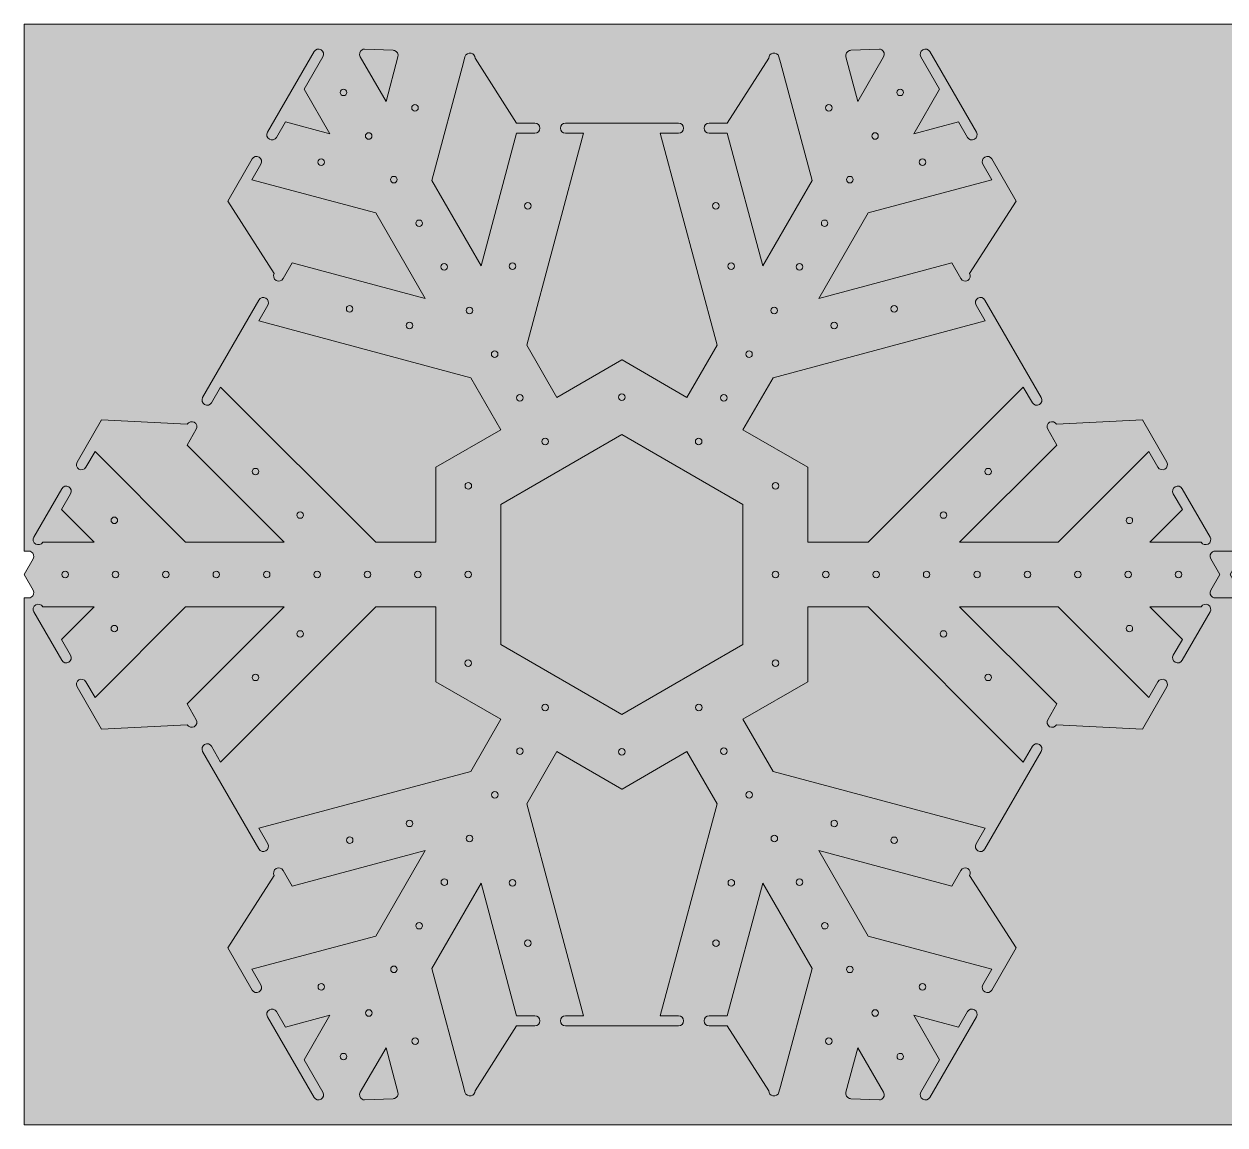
# Model space of a CAD drawing. Header units: inches. Extents: x 4.8 to 19.2, y -15.3 to -8.7.
# Drawn here: x 4.78 to 12, y -15.3 to -8.69 of the extents above; entities that cross this region are included whole.
import ezdxf

# ---------------------------------------------------------------- set-up
doc = ezdxf.new("R2010")
doc.units = ezdxf.units.IN
doc.header["$MEASUREMENT"] = 0
doc.layers.add('Layer 1', color=7, linetype='Continuous', lineweight=0)

# ---------------------------------------------------------------- blocks, each defined once
blk = doc.blocks.new('Block_0')
at = {"layer": 'Layer 1', "transparency": 33554687}
h = blk.add_hatch(color=250, dxfattribs=at)
h.dxf.hatch_style = 2
edge = h.paths.add_edge_path()
edge.add_spline(control_points=[(15.6223, -8.688), (15.6223, -8.688), (19.2146, -8.688), (19.2146, -8.688), (19.2146, -8.688), (19.2146, -11.8553), (19.2146, -11.8553), (19.2146, -11.8553), (19.1845, -11.8553), (19.1845, -11.8553), (19.18, -11.8556), (19.1754, -11.8569), (19.1712, -11.8594), (19.1565, -11.8679), (19.1514, -11.8867), (19.1599, -11.9014), (19.1599, -11.9014), (19.2148, -11.996), (19.2148, -11.996), (19.2148, -11.996), (19.1599, -12.0906), (19.1599, -12.0906), (19.1514, -12.1054), (19.1565, -12.1242), (19.1712, -12.1327), (19.1754, -12.1351), (19.18, -12.1365), (19.1845, -12.1368), (19.1845, -12.1368), (19.2146, -12.1368), (19.2146, -12.1368), (19.2146, -12.1368), (19.2146, -15.3041), (19.2146, -15.3041), (19.2146, -15.3041), (15.6217, -15.3041), (15.6217, -15.3041), (15.6217, -15.3041), (8.3743, -15.3041), (8.3743, -15.3041), (8.3743, -15.3041), (4.7815, -15.3041), (4.7815, -15.3041), (4.7815, -15.3041), (4.7815, -12.1368), (4.7815, -12.1368), (4.7815, -12.1368), (4.8115, -12.1368), (4.8115, -12.1368), (4.816, -12.1365), (4.8206, -12.1351), (4.8248, -12.1327), (4.8395, -12.1242), (4.8446, -12.1054), (4.8361, -12.0906), (4.8361, -12.0906), (4.7813, -11.996), (4.7813, -11.996), (4.7813, -11.996), (4.8361, -11.9014), (4.8361, -11.9014), (4.8446, -11.8867), (4.8395, -11.8679), (4.8248, -11.8594), (4.8206, -11.8569), (4.816, -11.8556), (4.8115, -11.8553), (4.8115, -11.8553), (4.7815, -11.8553), (4.7815, -11.8553), (4.7815, -11.8553), (4.7815, -8.688), (4.7815, -8.688), (4.7815, -8.688), (8.3737, -8.688), (8.3737, -8.688), (8.3737, -8.688), (15.6223, -8.688), (15.6223, -8.688)], knot_values=[0, 0, 0, 0, 1, 1, 1, 2, 2, 2, 3, 3, 3, 4, 4, 4, 5, 5, 5, 6, 6, 6, 7, 7, 7, 8, 8, 8, 9, 9, 9, 10, 10, 10, 11, 11, 11, 12, 12, 12, 13, 13, 13, 14, 14, 14, 15, 15, 15, 16, 16, 16, 17, 17, 17, 18, 18, 18, 19, 19, 19, 20, 20, 20, 21, 21, 21, 22, 22, 22, 23, 23, 23, 24, 24, 24, 25, 25, 25, 26, 26, 26, 26], degree=3, periodic=0)
at = {"layer": 'Layer 1'}
blk.add_lwpolyline([(9.1017, -12.4163), (8.3737, -12.8366), (7.6458, -12.4163), (7.6458, -11.5757), (8.3737, -11.1554), (9.1017, -11.5757)], close=True, dxfattribs=at)
for points, knots in [([(15.6223, -8.688), (15.6223, -8.688), (19.2146, -8.688), (19.2146, -8.688), (19.2146, -8.688), (19.2146, -11.8553), (19.2146, -11.8553), (19.2146, -11.8553), (19.1845, -11.8553), (19.1845, -11.8553), (19.18, -11.8556), (19.1754, -11.8569), (19.1712, -11.8594), (19.1565, -11.8679), (19.1514, -11.8867), (19.1599, -11.9014), (19.1599, -11.9014), (19.2148, -11.996), (19.2148, -11.996), (19.2148, -11.996), (19.1599, -12.0906), (19.1599, -12.0906), (19.1514, -12.1054), (19.1565, -12.1242), (19.1712, -12.1327), (19.1754, -12.1351), (19.18, -12.1365), (19.1845, -12.1368), (19.1845, -12.1368), (19.2146, -12.1368), (19.2146, -12.1368), (19.2146, -12.1368), (19.2146, -15.3041), (19.2146, -15.3041), (19.2146, -15.3041), (15.6217, -15.3041), (15.6217, -15.3041), (15.6217, -15.3041), (8.3743, -15.3041), (8.3743, -15.3041), (8.3743, -15.3041), (4.7815, -15.3041), (4.7815, -15.3041), (4.7815, -15.3041), (4.7815, -12.1368), (4.7815, -12.1368), (4.7815, -12.1368), (4.8115, -12.1368), (4.8115, -12.1368), (4.816, -12.1365), (4.8206, -12.1351), (4.8248, -12.1327), (4.8395, -12.1242), (4.8446, -12.1054), (4.8361, -12.0906), (4.8361, -12.0906), (4.7813, -11.996), (4.7813, -11.996), (4.7813, -11.996), (4.8361, -11.9014), (4.8361, -11.9014), (4.8446, -11.8867), (4.8395, -11.8679), (4.8248, -11.8594), (4.8206, -11.8569), (4.816, -11.8556), (4.8115, -11.8553), (4.8115, -11.8553), (4.7815, -11.8553), (4.7815, -11.8553), (4.7815, -11.8553), (4.7815, -8.688), (4.7815, -8.688), (4.7815, -8.688), (8.3737, -8.688), (8.3737, -8.688), (8.3737, -8.688), (15.6223, -8.688), (15.6223, -8.688)], [0, 0, 0, 0, 1, 1, 1, 2, 2, 2, 3, 3, 3, 4, 4, 4, 5, 5, 5, 6, 6, 6, 7, 7, 7, 8, 8, 8, 9, 9, 9, 10, 10, 10, 11, 11, 11, 12, 12, 12, 13, 13, 13, 14, 14, 14, 15, 15, 15, 16, 16, 16, 17, 17, 17, 18, 18, 18, 19, 19, 19, 20, 20, 20, 21, 21, 21, 22, 22, 22, 23, 23, 23, 24, 24, 24, 25, 25, 25, 26, 26, 26, 26]), ([(6.5242, -8.854), (6.5327, -8.8393), (6.5515, -8.8343), (6.5663, -8.8428), (6.581, -8.8513), (6.586, -8.8701), (6.5775, -8.8848), (6.5775, -8.8848), (6.5775, -8.8848), (6.5775, -8.8848), (6.5775, -8.8848), (6.4652, -9.0793), (6.4652, -9.0793), (6.4652, -9.0793), (6.6198, -9.347), (6.6198, -9.347), (6.6198, -9.347), (6.3521, -9.2753), (6.3521, -9.2753), (6.3521, -9.2753), (6.2976, -9.3696), (6.2976, -9.3696), (6.2891, -9.3843), (6.2703, -9.3894), (6.2555, -9.3809), (6.2408, -9.3724), (6.2358, -9.3536), (6.2443, -9.3388), (6.2443, -9.3388), (6.5242, -8.854), (6.5242, -8.854)], [0, 0, 0, 0, 1, 1, 1, 2, 2, 2, 3, 3, 3, 4, 4, 4, 5, 5, 5, 6, 6, 6, 7, 7, 7, 8, 8, 8, 9, 9, 9, 10, 10, 10, 10]), ([(6.802, -8.8849), (6.802, -8.8849), (6.9566, -9.1526), (6.9566, -9.1526), (6.9566, -9.1526), (7.0283, -8.8849), (7.0283, -8.8849), (7.0283, -8.8849), (7.0283, -8.8848), (7.0283, -8.8848), (7.0327, -8.8684), (7.023, -8.8515), (7.0066, -8.8471), (7.0041, -8.8465), (7.0016, -8.8461), (6.9991, -8.8461), (6.9991, -8.8461), (6.8266, -8.8387), (6.8266, -8.8387), (6.822, -8.839), (6.8175, -8.8403), (6.8133, -8.8428), (6.7985, -8.8513), (6.7935, -8.8701), (6.802, -8.8848), (6.802, -8.8848), (6.802, -8.8849), (6.802, -8.8849)], [0, 0, 0, 0, 1, 1, 1, 2, 2, 2, 3, 3, 3, 4, 4, 4, 5, 5, 5, 6, 6, 6, 7, 7, 7, 8, 8, 8, 9, 9, 9, 9]), ([(7.422, -8.9183), (7.422, -8.9183), (7.2316, -9.6288), (7.2316, -9.6288), (7.2316, -9.6288), (7.5277, -10.1418), (7.5277, -10.1418), (7.5277, -10.1418), (7.7413, -9.3445), (7.7413, -9.3445), (7.7413, -9.3445), (7.8503, -9.3445), (7.8503, -9.3445), (7.8673, -9.3445), (7.8811, -9.3307), (7.8811, -9.3137), (7.8811, -9.2967), (7.8673, -9.2829), (7.8503, -9.2829), (7.8503, -9.2829), (7.7413, -9.2829), (7.7413, -9.2829), (7.7413, -9.2829), (7.4914, -8.8924), (7.4914, -8.8924), (7.4912, -8.879), (7.4822, -8.8667), (7.4686, -8.8631), (7.4522, -8.8587), (7.4353, -8.8684), (7.4309, -8.8849), (7.4309, -8.8849), (7.422, -8.9183), (7.422, -8.9183)], [0, 0, 0, 0, 1, 1, 1, 2, 2, 2, 3, 3, 3, 4, 4, 4, 5, 5, 5, 6, 6, 6, 7, 7, 7, 8, 8, 8, 9, 9, 9, 10, 10, 10, 11, 11, 11, 11]), ([(9.3267, -8.9183), (9.3267, -8.9183), (9.5171, -9.6288), (9.5171, -9.6288), (9.5171, -9.6288), (9.2209, -10.1418), (9.2209, -10.1418), (9.2209, -10.1418), (9.0073, -9.3445), (9.0073, -9.3445), (9.0073, -9.3445), (8.8983, -9.3445), (8.8983, -9.3445), (8.8813, -9.3445), (8.8676, -9.3307), (8.8676, -9.3137), (8.8676, -9.2967), (8.8813, -9.2829), (8.8983, -9.2829), (8.8983, -9.2829), (9.0073, -9.2829), (9.0073, -9.2829), (9.0073, -9.2829), (9.2572, -8.8924), (9.2572, -8.8924), (9.2574, -8.879), (9.2664, -8.8667), (9.28, -8.8631), (9.2965, -8.8587), (9.3133, -8.8684), (9.3177, -8.8849), (9.3177, -8.8849), (9.3267, -8.9183), (9.3267, -8.9183)], [0, 0, 0, 0, 1, 1, 1, 2, 2, 2, 3, 3, 3, 4, 4, 4, 5, 5, 5, 6, 6, 6, 7, 7, 7, 8, 8, 8, 9, 9, 9, 10, 10, 10, 11, 11, 11, 11]), ([(9.9466, -8.8849), (9.9466, -8.8849), (9.7921, -9.1526), (9.7921, -9.1526), (9.7921, -9.1526), (9.7203, -8.8849), (9.7203, -8.8849), (9.7203, -8.8849), (9.7203, -8.8848), (9.7203, -8.8848), (9.7159, -8.8684), (9.7257, -8.8515), (9.7421, -8.8471), (9.7446, -8.8465), (9.7471, -8.8461), (9.7495, -8.8461), (9.7495, -8.8461), (9.9221, -8.8387), (9.9221, -8.8387), (9.9266, -8.839), (9.9312, -8.8403), (9.9354, -8.8428), (9.9501, -8.8513), (9.9552, -8.8701), (9.9467, -8.8848), (9.9467, -8.8848), (9.9466, -8.8849), (9.9466, -8.8849)], [0, 0, 0, 0, 1, 1, 1, 2, 2, 2, 3, 3, 3, 4, 4, 4, 5, 5, 5, 6, 6, 6, 7, 7, 7, 8, 8, 8, 9, 9, 9, 9]), ([(10.2245, -8.854), (10.2159, -8.8393), (10.1971, -8.8343), (10.1824, -8.8428), (10.1677, -8.8513), (10.1626, -8.8701), (10.1711, -8.8848), (10.1711, -8.8848), (10.1711, -8.8848), (10.1711, -8.8848), (10.1711, -8.8848), (10.2834, -9.0793), (10.2834, -9.0793), (10.2834, -9.0793), (10.1288, -9.347), (10.1288, -9.347), (10.1288, -9.347), (10.3966, -9.2753), (10.3966, -9.2753), (10.3966, -9.2753), (10.4511, -9.3696), (10.4511, -9.3696), (10.4596, -9.3843), (10.4784, -9.3894), (10.4931, -9.3809), (10.5078, -9.3724), (10.5129, -9.3536), (10.5044, -9.3388), (10.5044, -9.3388), (10.2245, -8.854), (10.2245, -8.854)], [0, 0, 0, 0, 1, 1, 1, 2, 2, 2, 3, 3, 3, 4, 4, 4, 5, 5, 5, 6, 6, 6, 7, 7, 7, 8, 8, 8, 9, 9, 9, 10, 10, 10, 10]), ([(8.7136, -9.2829), (8.7306, -9.2829), (8.7444, -9.2967), (8.7444, -9.3137), (8.7444, -9.3307), (8.7306, -9.3445), (8.7136, -9.3445), (8.7136, -9.3445), (8.6047, -9.3445), (8.6047, -9.3445), (8.6047, -9.3445), (8.9459, -10.6181), (8.9459, -10.6181), (8.9459, -10.6181), (8.7649, -10.9316), (8.7649, -10.9316), (8.7649, -10.9316), (8.3749, -10.7064), (8.3749, -10.7064), (8.3749, -10.7064), (8.3737, -10.7064), (8.3737, -10.7064), (8.3737, -10.7064), (7.9837, -10.9316), (7.9837, -10.9316), (7.9837, -10.9316), (7.8027, -10.6181), (7.8027, -10.6181), (7.8027, -10.6181), (8.144, -9.3445), (8.144, -9.3445), (8.144, -9.3445), (8.035, -9.3445), (8.035, -9.3445), (8.018, -9.3445), (8.0042, -9.3307), (8.0042, -9.3137), (8.0042, -9.2967), (8.018, -9.2829), (8.035, -9.2829), (8.035, -9.2829), (8.7136, -9.2829), (8.7136, -9.2829)], [0, 0, 0, 0, 1, 1, 1, 2, 2, 2, 3, 3, 3, 4, 4, 4, 5, 5, 5, 6, 6, 6, 7, 7, 7, 8, 8, 8, 9, 9, 9, 10, 10, 10, 11, 11, 11, 12, 12, 12, 13, 13, 13, 14, 14, 14, 14]), ([(6.3385, -10.2174), (6.33, -10.2321), (6.3111, -10.2371), (6.2964, -10.2286), (6.2817, -10.2201), (6.2766, -10.2013), (6.2851, -10.1866), (6.2851, -10.1866), (6.0054, -9.7525), (6.0054, -9.7525), (6.0054, -9.7525), (6.1519, -9.4988), (6.1519, -9.4988), (6.1604, -9.4841), (6.1792, -9.479), (6.194, -9.4875), (6.2087, -9.496), (6.2137, -9.5149), (6.2052, -9.5296), (6.2052, -9.5296), (6.1508, -9.6239), (6.1508, -9.6239), (6.1508, -9.6239), (6.8948, -9.8233), (6.8948, -9.8233), (6.8948, -9.8233), (7.1913, -10.3369), (7.1913, -10.3369), (7.1913, -10.3369), (6.393, -10.123), (6.393, -10.123), (6.393, -10.123), (6.3385, -10.2174), (6.3385, -10.2174)], [0, 0, 0, 0, 1, 1, 1, 2, 2, 2, 3, 3, 3, 4, 4, 4, 5, 5, 5, 6, 6, 6, 7, 7, 7, 8, 8, 8, 9, 9, 9, 10, 10, 10, 11, 11, 11, 11]), ([(10.4102, -10.2174), (10.4187, -10.2321), (10.4375, -10.2371), (10.4522, -10.2286), (10.467, -10.2201), (10.472, -10.2013), (10.4635, -10.1866), (10.4635, -10.1866), (10.7432, -9.7525), (10.7432, -9.7525), (10.7432, -9.7525), (10.5967, -9.4988), (10.5967, -9.4988), (10.5882, -9.4841), (10.5694, -9.479), (10.5547, -9.4875), (10.54, -9.496), (10.5349, -9.5149), (10.5434, -9.5296), (10.5434, -9.5296), (10.5979, -9.6239), (10.5979, -9.6239), (10.5979, -9.6239), (9.8539, -9.8233), (9.8539, -9.8233), (9.8539, -9.8233), (9.5573, -10.3369), (9.5573, -10.3369), (9.5573, -10.3369), (10.3557, -10.123), (10.3557, -10.123), (10.3557, -10.123), (10.4102, -10.2174), (10.4102, -10.2174)], [0, 0, 0, 0, 1, 1, 1, 2, 2, 2, 3, 3, 3, 4, 4, 4, 5, 5, 5, 6, 6, 6, 7, 7, 7, 8, 8, 8, 9, 9, 9, 10, 10, 10, 11, 11, 11, 11]), ([(5.8547, -10.9329), (5.8462, -10.9476), (5.8513, -10.9664), (5.866, -10.9749), (5.8807, -10.9834), (5.8996, -10.9784), (5.9081, -10.9636), (5.9081, -10.9636), (5.9626, -10.8693), (5.9626, -10.8693), (5.9626, -10.8693), (6.8949, -11.8016), (6.8949, -11.8016), (6.8949, -11.8016), (7.2569, -11.8016), (7.2569, -11.8016), (7.2569, -11.8016), (7.2569, -11.3512), (7.2569, -11.3512), (7.2569, -11.3512), (7.6469, -11.126), (7.6469, -11.126), (7.6469, -11.126), (7.4663, -10.8132), (7.4663, -10.8132), (7.4663, -10.8132), (6.1917, -10.4717), (6.1917, -10.4717), (6.1917, -10.4717), (6.2461, -10.3773), (6.2461, -10.3773), (6.2546, -10.3626), (6.2496, -10.3438), (6.2348, -10.3353), (6.2201, -10.3268), (6.2013, -10.3318), (6.1928, -10.3465), (6.1928, -10.3465), (5.8547, -10.9329), (5.8547, -10.9329)], [0, 0, 0, 0, 1, 1, 1, 2, 2, 2, 3, 3, 3, 4, 4, 4, 5, 5, 5, 6, 6, 6, 7, 7, 7, 8, 8, 8, 9, 9, 9, 10, 10, 10, 11, 11, 11, 12, 12, 12, 13, 13, 13, 13]), ([(10.8939, -10.9329), (10.9024, -10.9476), (10.8974, -10.9664), (10.8826, -10.9749), (10.8679, -10.9834), (10.8491, -10.9784), (10.8406, -10.9636), (10.8406, -10.9636), (10.7861, -10.8693), (10.7861, -10.8693), (10.7861, -10.8693), (9.8538, -11.8016), (9.8538, -11.8016), (9.8538, -11.8016), (9.4918, -11.8016), (9.4918, -11.8016), (9.4918, -11.8016), (9.4918, -11.3512), (9.4918, -11.3512), (9.4918, -11.3512), (9.1017, -11.126), (9.1017, -11.126), (9.1017, -11.126), (9.2823, -10.8132), (9.2823, -10.8132), (9.2823, -10.8132), (10.557, -10.4717), (10.557, -10.4717), (10.557, -10.4717), (10.5025, -10.3773), (10.5025, -10.3773), (10.494, -10.3626), (10.4991, -10.3438), (10.5138, -10.3353), (10.5285, -10.3268), (10.5473, -10.3318), (10.5559, -10.3465), (10.5559, -10.3465), (10.8939, -10.9329), (10.8939, -10.9329)], [0, 0, 0, 0, 1, 1, 1, 2, 2, 2, 3, 3, 3, 4, 4, 4, 5, 5, 5, 6, 6, 6, 7, 7, 7, 8, 8, 8, 9, 9, 9, 10, 10, 10, 11, 11, 11, 12, 12, 12, 13, 13, 13, 13]), ([(5.1534, -11.3513), (5.1449, -11.366), (5.1261, -11.3711), (5.1114, -11.3626), (5.0967, -11.3541), (5.0916, -11.3353), (5.1001, -11.3205), (5.1001, -11.3205), (5.1001, -11.3205), (5.1001, -11.3205), (5.1001, -11.3205), (5.2465, -11.0669), (5.2465, -11.0669), (5.2465, -11.0669), (5.7624, -11.0928), (5.7624, -11.0928), (5.7709, -11.0781), (5.7897, -11.073), (5.8044, -11.0815), (5.8192, -11.09), (5.8242, -11.1089), (5.8157, -11.1236), (5.8157, -11.1236), (5.7613, -11.218), (5.7613, -11.218), (5.7613, -11.218), (6.3449, -11.8016), (6.3449, -11.8016), (6.3449, -11.8016), (5.7526, -11.8016), (5.7526, -11.8016), (5.7526, -11.8016), (5.208, -11.257), (5.208, -11.257), (5.208, -11.257), (5.1534, -11.3513), (5.1534, -11.3513)], [0, 0, 0, 0, 1, 1, 1, 2, 2, 2, 3, 3, 3, 4, 4, 4, 5, 5, 5, 6, 6, 6, 7, 7, 7, 8, 8, 8, 9, 9, 9, 10, 10, 10, 11, 11, 11, 12, 12, 12, 12]), ([(11.5952, -11.3513), (11.6037, -11.366), (11.6225, -11.3711), (11.6372, -11.3626), (11.652, -11.3541), (11.657, -11.3353), (11.6485, -11.3205), (11.6485, -11.3205), (11.6486, -11.3205), (11.6486, -11.3205), (11.6486, -11.3205), (11.5021, -11.0669), (11.5021, -11.0669), (11.5021, -11.0669), (10.9863, -11.0928), (10.9863, -11.0928), (10.9778, -11.0781), (10.9589, -11.073), (10.9442, -11.0815), (10.9295, -11.09), (10.9244, -11.1089), (10.9329, -11.1236), (10.9329, -11.1236), (10.9874, -11.218), (10.9874, -11.218), (10.9874, -11.218), (10.4037, -11.8016), (10.4037, -11.8016), (10.4037, -11.8016), (10.996, -11.8016), (10.996, -11.8016), (10.996, -11.8016), (11.5407, -11.257), (11.5407, -11.257), (11.5407, -11.257), (11.5952, -11.3513), (11.5952, -11.3513)], [0, 0, 0, 0, 1, 1, 1, 2, 2, 2, 3, 3, 3, 4, 4, 4, 5, 5, 5, 6, 6, 6, 7, 7, 7, 8, 8, 8, 9, 9, 9, 10, 10, 10, 11, 11, 11, 12, 12, 12, 12]), ([(4.8935, -11.8017), (4.8849, -11.8163), (4.8662, -11.8213), (4.8515, -11.8129), (4.8368, -11.8044), (4.8317, -11.7855), (4.8402, -11.7708), (4.8402, -11.7708), (5.0078, -11.4805), (5.0078, -11.4805), (5.0163, -11.4658), (5.0351, -11.4607), (5.0498, -11.4692), (5.0645, -11.4777), (5.0696, -11.4966), (5.0611, -11.5113), (5.0611, -11.5113), (5.0067, -11.6056), (5.0067, -11.6056), (5.0067, -11.6056), (5.2026, -11.8016), (5.2026, -11.8016), (5.2026, -11.8016), (4.8937, -11.8016), (4.8937, -11.8016), (4.8937, -11.8016), (4.8935, -11.8017), (4.8935, -11.8017)], [0, 0, 0, 0, 1, 1, 1, 2, 2, 2, 3, 3, 3, 4, 4, 4, 5, 5, 5, 6, 6, 6, 7, 7, 7, 8, 8, 8, 9, 9, 9, 9]), ([(11.8552, -11.8017), (11.8637, -11.8163), (11.8825, -11.8213), (11.8971, -11.8129), (11.9119, -11.8044), (11.9169, -11.7855), (11.9084, -11.7708), (11.9084, -11.7708), (11.7409, -11.4805), (11.7409, -11.4805), (11.7324, -11.4658), (11.7135, -11.4607), (11.6988, -11.4692), (11.6841, -11.4777), (11.679, -11.4966), (11.6875, -11.5113), (11.6875, -11.5113), (11.742, -11.6056), (11.742, -11.6056), (11.742, -11.6056), (11.546, -11.8016), (11.546, -11.8016), (11.546, -11.8016), (11.8549, -11.8016), (11.8549, -11.8016), (11.8549, -11.8016), (11.8552, -11.8017), (11.8552, -11.8017)], [0, 0, 0, 0, 1, 1, 1, 2, 2, 2, 3, 3, 3, 4, 4, 4, 5, 5, 5, 6, 6, 6, 7, 7, 7, 8, 8, 8, 9, 9, 9, 9]), ([(12.0289, -11.8553), (12.0289, -11.8553), (12.0589, -11.8553), (12.0589, -11.8553), (12.0634, -11.8556), (12.068, -11.8569), (12.0722, -11.8594), (12.0869, -11.8679), (12.092, -11.8867), (12.0835, -11.9014), (12.0835, -11.9014), (12.0287, -11.996), (12.0287, -11.996), (12.0287, -11.996), (12.0835, -12.0906), (12.0835, -12.0906), (12.092, -12.1054), (12.0869, -12.1242), (12.0722, -12.1327), (12.068, -12.1351), (12.0634, -12.1365), (12.0589, -12.1368), (12.0589, -12.1368), (12.0289, -12.1368), (12.0289, -12.1368), (12.0289, -12.1368), (11.9672, -12.1368), (11.9672, -12.1368), (11.9672, -12.1368), (11.9371, -12.1368), (11.9371, -12.1368), (11.9326, -12.1365), (11.928, -12.1351), (11.9238, -12.1327), (11.9091, -12.1242), (11.904, -12.1054), (11.9125, -12.0906), (11.9125, -12.0906), (11.9674, -11.996), (11.9674, -11.996), (11.9674, -11.996), (11.9125, -11.9014), (11.9125, -11.9014), (11.904, -11.8867), (11.9091, -11.8679), (11.9238, -11.8594), (11.928, -11.8569), (11.9326, -11.8556), (11.9371, -11.8553), (11.9371, -11.8553), (11.9672, -11.8553), (11.9672, -11.8553), (11.9672, -11.8553), (12.0289, -11.8553), (12.0289, -11.8553)], [0, 0, 0, 0, 1, 1, 1, 2, 2, 2, 3, 3, 3, 4, 4, 4, 5, 5, 5, 6, 6, 6, 7, 7, 7, 8, 8, 8, 9, 9, 9, 10, 10, 10, 11, 11, 11, 12, 12, 12, 13, 13, 13, 14, 14, 14, 15, 15, 15, 16, 16, 16, 17, 17, 17, 18, 18, 18, 18]), ([(4.8935, -12.1904), (4.8849, -12.1757), (4.8662, -12.1707), (4.8515, -12.1792), (4.8368, -12.1877), (4.8317, -12.2065), (4.8402, -12.2213), (4.8402, -12.2213), (5.0078, -12.5116), (5.0078, -12.5116), (5.0163, -12.5263), (5.0351, -12.5314), (5.0498, -12.5229), (5.0645, -12.5144), (5.0696, -12.4955), (5.0611, -12.4808), (5.0611, -12.4808), (5.0067, -12.3865), (5.0067, -12.3865), (5.0067, -12.3865), (5.2026, -12.1905), (5.2026, -12.1905), (5.2026, -12.1905), (4.8937, -12.1905), (4.8937, -12.1905), (4.8937, -12.1905), (4.8935, -12.1904), (4.8935, -12.1904)], [0, 0, 0, 0, 1, 1, 1, 2, 2, 2, 3, 3, 3, 4, 4, 4, 5, 5, 5, 6, 6, 6, 7, 7, 7, 8, 8, 8, 9, 9, 9, 9]), ([(5.1534, -12.6408), (5.1449, -12.626), (5.1261, -12.621), (5.1114, -12.6295), (5.0967, -12.638), (5.0916, -12.6568), (5.1001, -12.6715), (5.1001, -12.6715), (5.1001, -12.6715), (5.1001, -12.6715), (5.1001, -12.6715), (5.2465, -12.9252), (5.2465, -12.9252), (5.2465, -12.9252), (5.7624, -12.8993), (5.7624, -12.8993), (5.7709, -12.914), (5.7897, -12.919), (5.8044, -12.9105), (5.8192, -12.902), (5.8242, -12.8832), (5.8157, -12.8685), (5.8157, -12.8685), (5.7613, -12.7741), (5.7613, -12.7741), (5.7613, -12.7741), (6.3449, -12.1905), (6.3449, -12.1905), (6.3449, -12.1905), (5.7526, -12.1905), (5.7526, -12.1905), (5.7526, -12.1905), (5.208, -12.7351), (5.208, -12.7351), (5.208, -12.7351), (5.1534, -12.6408), (5.1534, -12.6408)], [0, 0, 0, 0, 1, 1, 1, 2, 2, 2, 3, 3, 3, 4, 4, 4, 5, 5, 5, 6, 6, 6, 7, 7, 7, 8, 8, 8, 9, 9, 9, 10, 10, 10, 11, 11, 11, 12, 12, 12, 12]), ([(5.8547, -13.0592), (5.8462, -13.0445), (5.8513, -13.0257), (5.866, -13.0172), (5.8807, -13.0087), (5.8996, -13.0137), (5.9081, -13.0284), (5.9081, -13.0284), (5.9626, -13.1228), (5.9626, -13.1228), (5.9626, -13.1228), (6.8949, -12.1905), (6.8949, -12.1905), (6.8949, -12.1905), (7.2569, -12.1905), (7.2569, -12.1905), (7.2569, -12.1905), (7.2569, -12.6409), (7.2569, -12.6409), (7.2569, -12.6409), (7.6469, -12.8661), (7.6469, -12.8661), (7.6469, -12.8661), (7.4663, -13.1789), (7.4663, -13.1789), (7.4663, -13.1789), (6.1917, -13.5204), (6.1917, -13.5204), (6.1917, -13.5204), (6.2461, -13.6148), (6.2461, -13.6148), (6.2546, -13.6295), (6.2496, -13.6483), (6.2348, -13.6568), (6.2201, -13.6653), (6.2013, -13.6603), (6.1928, -13.6456), (6.1928, -13.6456), (5.8547, -13.0592), (5.8547, -13.0592)], [0, 0, 0, 0, 1, 1, 1, 2, 2, 2, 3, 3, 3, 4, 4, 4, 5, 5, 5, 6, 6, 6, 7, 7, 7, 8, 8, 8, 9, 9, 9, 10, 10, 10, 11, 11, 11, 12, 12, 12, 13, 13, 13, 13]), ([(10.8939, -13.0592), (10.9024, -13.0445), (10.8974, -13.0257), (10.8826, -13.0172), (10.8679, -13.0087), (10.8491, -13.0137), (10.8406, -13.0284), (10.8406, -13.0284), (10.7861, -13.1228), (10.7861, -13.1228), (10.7861, -13.1228), (9.8538, -12.1905), (9.8538, -12.1905), (9.8538, -12.1905), (9.4918, -12.1905), (9.4918, -12.1905), (9.4918, -12.1905), (9.4918, -12.6409), (9.4918, -12.6409), (9.4918, -12.6409), (9.1017, -12.8661), (9.1017, -12.8661), (9.1017, -12.8661), (9.2823, -13.1789), (9.2823, -13.1789), (9.2823, -13.1789), (10.557, -13.5204), (10.557, -13.5204), (10.557, -13.5204), (10.5025, -13.6148), (10.5025, -13.6148), (10.494, -13.6295), (10.4991, -13.6483), (10.5138, -13.6568), (10.5285, -13.6653), (10.5473, -13.6603), (10.5559, -13.6456), (10.5559, -13.6456), (10.8939, -13.0592), (10.8939, -13.0592)], [0, 0, 0, 0, 1, 1, 1, 2, 2, 2, 3, 3, 3, 4, 4, 4, 5, 5, 5, 6, 6, 6, 7, 7, 7, 8, 8, 8, 9, 9, 9, 10, 10, 10, 11, 11, 11, 12, 12, 12, 13, 13, 13, 13]), ([(11.5952, -12.6408), (11.6037, -12.626), (11.6225, -12.621), (11.6372, -12.6295), (11.652, -12.638), (11.657, -12.6568), (11.6485, -12.6715), (11.6485, -12.6715), (11.6486, -12.6715), (11.6486, -12.6715), (11.6486, -12.6715), (11.5021, -12.9252), (11.5021, -12.9252), (11.5021, -12.9252), (10.9863, -12.8993), (10.9863, -12.8993), (10.9778, -12.914), (10.9589, -12.919), (10.9442, -12.9105), (10.9295, -12.902), (10.9244, -12.8832), (10.9329, -12.8685), (10.9329, -12.8685), (10.9874, -12.7741), (10.9874, -12.7741), (10.9874, -12.7741), (10.4037, -12.1905), (10.4037, -12.1905), (10.4037, -12.1905), (10.996, -12.1905), (10.996, -12.1905), (10.996, -12.1905), (11.5407, -12.7351), (11.5407, -12.7351), (11.5407, -12.7351), (11.5952, -12.6408), (11.5952, -12.6408)], [0, 0, 0, 0, 1, 1, 1, 2, 2, 2, 3, 3, 3, 4, 4, 4, 5, 5, 5, 6, 6, 6, 7, 7, 7, 8, 8, 8, 9, 9, 9, 10, 10, 10, 11, 11, 11, 12, 12, 12, 12]), ([(11.8552, -12.1904), (11.8637, -12.1757), (11.8825, -12.1707), (11.8971, -12.1792), (11.9119, -12.1877), (11.9169, -12.2065), (11.9084, -12.2213), (11.9084, -12.2213), (11.7409, -12.5116), (11.7409, -12.5116), (11.7324, -12.5263), (11.7135, -12.5314), (11.6988, -12.5229), (11.6841, -12.5144), (11.679, -12.4955), (11.6875, -12.4808), (11.6875, -12.4808), (11.742, -12.3865), (11.742, -12.3865), (11.742, -12.3865), (11.546, -12.1905), (11.546, -12.1905), (11.546, -12.1905), (11.8549, -12.1905), (11.8549, -12.1905), (11.8549, -12.1905), (11.8552, -12.1904), (11.8552, -12.1904)], [0, 0, 0, 0, 1, 1, 1, 2, 2, 2, 3, 3, 3, 4, 4, 4, 5, 5, 5, 6, 6, 6, 7, 7, 7, 8, 8, 8, 9, 9, 9, 9]), ([(8.7136, -14.7091), (8.7306, -14.7091), (8.7444, -14.6954), (8.7444, -14.6784), (8.7444, -14.6614), (8.7306, -14.6476), (8.7136, -14.6476), (8.7136, -14.6476), (8.6047, -14.6476), (8.6047, -14.6476), (8.6047, -14.6476), (8.9459, -13.374), (8.9459, -13.374), (8.9459, -13.374), (8.7649, -13.0605), (8.7649, -13.0605), (8.7649, -13.0605), (8.3749, -13.2857), (8.3749, -13.2857), (8.3749, -13.2857), (8.3737, -13.2857), (8.3737, -13.2857), (8.3737, -13.2857), (7.9837, -13.0605), (7.9837, -13.0605), (7.9837, -13.0605), (7.8027, -13.374), (7.8027, -13.374), (7.8027, -13.374), (8.144, -14.6476), (8.144, -14.6476), (8.144, -14.6476), (8.035, -14.6476), (8.035, -14.6476), (8.018, -14.6476), (8.0042, -14.6614), (8.0042, -14.6784), (8.0042, -14.6954), (8.018, -14.7091), (8.035, -14.7091), (8.035, -14.7091), (8.7136, -14.7091), (8.7136, -14.7091)], [0, 0, 0, 0, 1, 1, 1, 2, 2, 2, 3, 3, 3, 4, 4, 4, 5, 5, 5, 6, 6, 6, 7, 7, 7, 8, 8, 8, 9, 9, 9, 10, 10, 10, 11, 11, 11, 12, 12, 12, 13, 13, 13, 14, 14, 14, 14]), ([(6.3385, -13.7747), (6.33, -13.76), (6.3111, -13.755), (6.2964, -13.7635), (6.2817, -13.772), (6.2766, -13.7908), (6.2851, -13.8055), (6.2851, -13.8055), (6.0054, -14.2396), (6.0054, -14.2396), (6.0054, -14.2396), (6.1519, -14.4933), (6.1519, -14.4933), (6.1604, -14.508), (6.1792, -14.5131), (6.194, -14.5046), (6.2087, -14.4961), (6.2137, -14.4772), (6.2052, -14.4625), (6.2052, -14.4625), (6.1508, -14.3682), (6.1508, -14.3682), (6.1508, -14.3682), (6.8948, -14.1688), (6.8948, -14.1688), (6.8948, -14.1688), (7.1913, -13.6552), (7.1913, -13.6552), (7.1913, -13.6552), (6.393, -13.8691), (6.393, -13.8691), (6.393, -13.8691), (6.3385, -13.7747), (6.3385, -13.7747)], [0, 0, 0, 0, 1, 1, 1, 2, 2, 2, 3, 3, 3, 4, 4, 4, 5, 5, 5, 6, 6, 6, 7, 7, 7, 8, 8, 8, 9, 9, 9, 10, 10, 10, 11, 11, 11, 11]), ([(10.4102, -13.7747), (10.4187, -13.76), (10.4375, -13.755), (10.4522, -13.7635), (10.467, -13.772), (10.472, -13.7908), (10.4635, -13.8055), (10.4635, -13.8055), (10.7432, -14.2396), (10.7432, -14.2396), (10.7432, -14.2396), (10.5967, -14.4933), (10.5967, -14.4933), (10.5882, -14.508), (10.5694, -14.5131), (10.5547, -14.5046), (10.54, -14.4961), (10.5349, -14.4772), (10.5434, -14.4625), (10.5434, -14.4625), (10.5979, -14.3682), (10.5979, -14.3682), (10.5979, -14.3682), (9.8539, -14.1688), (9.8539, -14.1688), (9.8539, -14.1688), (9.5573, -13.6552), (9.5573, -13.6552), (9.5573, -13.6552), (10.3557, -13.8691), (10.3557, -13.8691), (10.3557, -13.8691), (10.4102, -13.7747), (10.4102, -13.7747)], [0, 0, 0, 0, 1, 1, 1, 2, 2, 2, 3, 3, 3, 4, 4, 4, 5, 5, 5, 6, 6, 6, 7, 7, 7, 8, 8, 8, 9, 9, 9, 10, 10, 10, 11, 11, 11, 11]), ([(7.422, -15.0738), (7.422, -15.0738), (7.2316, -14.3632), (7.2316, -14.3632), (7.2316, -14.3632), (7.5277, -13.8503), (7.5277, -13.8503), (7.5277, -13.8503), (7.7413, -14.6476), (7.7413, -14.6476), (7.7413, -14.6476), (7.8503, -14.6476), (7.8503, -14.6476), (7.8673, -14.6476), (7.8811, -14.6614), (7.8811, -14.6784), (7.8811, -14.6954), (7.8673, -14.7091), (7.8503, -14.7091), (7.8503, -14.7091), (7.7413, -14.7091), (7.7413, -14.7091), (7.7413, -14.7091), (7.4914, -15.0997), (7.4914, -15.0997), (7.4912, -15.1131), (7.4822, -15.1253), (7.4686, -15.129), (7.4522, -15.1334), (7.4353, -15.1236), (7.4309, -15.1072), (7.4309, -15.1072), (7.422, -15.0738), (7.422, -15.0738)], [0, 0, 0, 0, 1, 1, 1, 2, 2, 2, 3, 3, 3, 4, 4, 4, 5, 5, 5, 6, 6, 6, 7, 7, 7, 8, 8, 8, 9, 9, 9, 10, 10, 10, 11, 11, 11, 11]), ([(9.3267, -15.0738), (9.3267, -15.0738), (9.5171, -14.3632), (9.5171, -14.3632), (9.5171, -14.3632), (9.2209, -13.8503), (9.2209, -13.8503), (9.2209, -13.8503), (9.0073, -14.6476), (9.0073, -14.6476), (9.0073, -14.6476), (8.8983, -14.6476), (8.8983, -14.6476), (8.8813, -14.6476), (8.8676, -14.6614), (8.8676, -14.6784), (8.8676, -14.6954), (8.8813, -14.7091), (8.8983, -14.7091), (8.8983, -14.7091), (9.0073, -14.7091), (9.0073, -14.7091), (9.0073, -14.7091), (9.2572, -15.0997), (9.2572, -15.0997), (9.2574, -15.1131), (9.2664, -15.1253), (9.28, -15.129), (9.2965, -15.1334), (9.3133, -15.1236), (9.3177, -15.1072), (9.3177, -15.1072), (9.3267, -15.0738), (9.3267, -15.0738)], [0, 0, 0, 0, 1, 1, 1, 2, 2, 2, 3, 3, 3, 4, 4, 4, 5, 5, 5, 6, 6, 6, 7, 7, 7, 8, 8, 8, 9, 9, 9, 10, 10, 10, 11, 11, 11, 11]), ([(6.5242, -15.1381), (6.5327, -15.1528), (6.5515, -15.1578), (6.5663, -15.1493), (6.581, -15.1408), (6.586, -15.122), (6.5775, -15.1073), (6.5775, -15.1073), (6.5775, -15.1072), (6.5775, -15.1072), (6.5775, -15.1072), (6.4652, -14.9128), (6.4652, -14.9128), (6.4652, -14.9128), (6.6198, -14.6451), (6.6198, -14.6451), (6.6198, -14.6451), (6.3521, -14.7168), (6.3521, -14.7168), (6.3521, -14.7168), (6.2976, -14.6225), (6.2976, -14.6225), (6.2891, -14.6077), (6.2703, -14.6027), (6.2555, -14.6112), (6.2408, -14.6197), (6.2358, -14.6385), (6.2443, -14.6533), (6.2443, -14.6533), (6.5242, -15.1381), (6.5242, -15.1381)], [0, 0, 0, 0, 1, 1, 1, 2, 2, 2, 3, 3, 3, 4, 4, 4, 5, 5, 5, 6, 6, 6, 7, 7, 7, 8, 8, 8, 9, 9, 9, 10, 10, 10, 10]), ([(10.2245, -15.1381), (10.2159, -15.1528), (10.1971, -15.1578), (10.1824, -15.1493), (10.1677, -15.1408), (10.1626, -15.122), (10.1711, -15.1073), (10.1711, -15.1073), (10.1711, -15.1072), (10.1711, -15.1072), (10.1711, -15.1072), (10.2834, -14.9128), (10.2834, -14.9128), (10.2834, -14.9128), (10.1288, -14.6451), (10.1288, -14.6451), (10.1288, -14.6451), (10.3966, -14.7168), (10.3966, -14.7168), (10.3966, -14.7168), (10.4511, -14.6225), (10.4511, -14.6225), (10.4596, -14.6077), (10.4784, -14.6027), (10.4931, -14.6112), (10.5078, -14.6197), (10.5129, -14.6385), (10.5044, -14.6533), (10.5044, -14.6533), (10.2245, -15.1381), (10.2245, -15.1381)], [0, 0, 0, 0, 1, 1, 1, 2, 2, 2, 3, 3, 3, 4, 4, 4, 5, 5, 5, 6, 6, 6, 7, 7, 7, 8, 8, 8, 9, 9, 9, 10, 10, 10, 10]), ([(6.802, -15.1072), (6.802, -15.1072), (6.9566, -14.8395), (6.9566, -14.8395), (6.9566, -14.8395), (7.0283, -15.1072), (7.0283, -15.1072), (7.0283, -15.1072), (7.0283, -15.1073), (7.0283, -15.1073), (7.0327, -15.1237), (7.023, -15.1406), (7.0066, -15.145), (7.0041, -15.1456), (7.0016, -15.146), (6.9991, -15.146), (6.9991, -15.146), (6.8266, -15.1534), (6.8266, -15.1534), (6.822, -15.1531), (6.8175, -15.1518), (6.8133, -15.1493), (6.7985, -15.1408), (6.7935, -15.122), (6.802, -15.1073), (6.802, -15.1073), (6.802, -15.1072), (6.802, -15.1072)], [0, 0, 0, 0, 1, 1, 1, 2, 2, 2, 3, 3, 3, 4, 4, 4, 5, 5, 5, 6, 6, 6, 7, 7, 7, 8, 8, 8, 9, 9, 9, 9]), ([(9.9466, -15.1072), (9.9466, -15.1072), (9.7921, -14.8395), (9.7921, -14.8395), (9.7921, -14.8395), (9.7203, -15.1072), (9.7203, -15.1072), (9.7203, -15.1072), (9.7203, -15.1073), (9.7203, -15.1073), (9.7159, -15.1237), (9.7257, -15.1406), (9.7421, -15.145), (9.7446, -15.1456), (9.7471, -15.146), (9.7495, -15.146), (9.7495, -15.146), (9.9221, -15.1534), (9.9221, -15.1534), (9.9266, -15.1531), (9.9312, -15.1518), (9.9354, -15.1493), (9.9501, -15.1408), (9.9552, -15.122), (9.9467, -15.1073), (9.9467, -15.1073), (9.9466, -15.1072), (9.9466, -15.1072)], [0, 0, 0, 0, 1, 1, 1, 2, 2, 2, 3, 3, 3, 4, 4, 4, 5, 5, 5, 6, 6, 6, 7, 7, 7, 8, 8, 8, 9, 9, 9, 9])]:
    blk.add_open_spline(points, degree=3, knots=knots, dxfattribs=at)

msp = doc.modelspace()

# ---------------------------------------------------------------- linework, layer by layer
at = {"layer": 'Layer 1'}
for centre in [(6.701, -9.0987), (10.0466, -9.0987), (9.6169, -9.1922), (6.8524, -9.361), (9.8951, -9.361), (6.5671, -9.5175), (10.1804, -9.5176), (7.0038, -9.6232), (9.7437, -9.6232), (8.939, -9.7807), (7.1552, -9.8855), (9.5923, -9.8855), (7.3066, -10.1477), (9.031, -10.143), (9.4409, -10.1477), (6.7378, -10.3989), (7.458, -10.4099), (9.2895, -10.41), (10.0097, -10.3989), (7.0976, -10.5003), (9.65, -10.5003), (7.6095, -10.6722), (9.1381, -10.6722), (7.7609, -10.9344), (8.3741, -10.9304), (8.9867, -10.9345), (7.9123, -11.1967), (8.8353, -11.1967), (6.1726, -11.3778), (10.5749, -11.3779), (7.4511, -11.463), (9.2967, -11.4635), (6.4403, -11.6386), (5.324, -11.6706), (10.3071, -11.6387), (11.4235, -11.6707), (5.0282, -11.996), (5.331, -11.996), (5.6338, -11.996), (5.9367, -11.996), (6.2395, -11.996), (6.5423, -11.996), (6.8451, -11.996), (7.1479, -11.996), (7.4507, -11.996), (9.2967, -11.996), (9.5996, -11.996), (9.9024, -11.996), (10.2052, -11.996), (10.508, -11.996), (10.8108, -11.996), (11.1136, -11.996), (11.4165, -11.996), (11.7193, -11.996), (5.324, -12.3213), (6.4403, -12.3533), (10.3071, -12.3534), (11.4235, -12.3214), (7.4507, -12.5286), (9.297, -12.5291), (6.1726, -12.6142), (10.5749, -12.6142), (7.9128, -12.7953), (8.8358, -12.7954), (7.7614, -13.0576), (8.374, -13.0616), (8.9872, -13.0576), (7.61, -13.3198), (9.1386, -13.3199), (7.0981, -13.4917), (9.6504, -13.4918), (7.4586, -13.5821), (9.29, -13.5821), (6.7384, -13.5931), (10.0102, -13.5932), (7.3071, -13.8443), (7.7171, -13.8491), (9.0315, -13.8491), (9.4414, -13.8444), (7.1557, -14.1066), (9.5928, -14.1066), (7.8091, -14.2113), (8.9395, -14.2114), (7.0043, -14.3688), (9.7442, -14.3689), (6.5676, -14.4745), (10.1809, -14.4745), (6.8529, -14.6311), (9.8956, -14.6311), (7.1312, -14.7998), (9.6174, -14.7999), (6.7015, -14.8933), (10.047, -14.8934)]:
    msp.add_circle(centre, 0.0197, dxfattribs=at)
for points in [[(7.1503, -9.1922), (7.1503, -9.1813), (7.1415, -9.1725), (7.1307, -9.1725), (7.1198, -9.1725), (7.111, -9.1813), (7.111, -9.1922), (7.111, -9.2031), (7.1198, -9.2119), (7.1307, -9.2119), (7.1415, -9.2119), (7.1503, -9.2031), (7.1503, -9.1922)], [(7.8283, -9.7807), (7.8283, -9.7698), (7.8194, -9.761), (7.8086, -9.761), (7.7977, -9.761), (7.7889, -9.7698), (7.7889, -9.7807), (7.7889, -9.7916), (7.7977, -9.8004), (7.8086, -9.8004), (7.8194, -9.8004), (7.8283, -9.7916), (7.8283, -9.7807)], [(7.7362, -10.143), (7.7362, -10.1321), (7.7274, -10.1233), (7.7165, -10.1233), (7.7057, -10.1233), (7.6969, -10.1321), (7.6969, -10.143), (7.6969, -10.1538), (7.7057, -10.1627), (7.7165, -10.1627), (7.7274, -10.1627), (7.7362, -10.1538), (7.7362, -10.143)]]:
    msp.add_open_spline(points, degree=3, knots=[0, 0, 0, 0, 1, 1, 1, 2, 2, 2, 3, 3, 3, 4, 4, 4, 4], dxfattribs=at)

# ---------------------------------------------------------------- block references
msp.add_blockref('Block_0', (0, 0), dxfattribs=at)

doc.saveas('drawing.dxf')
